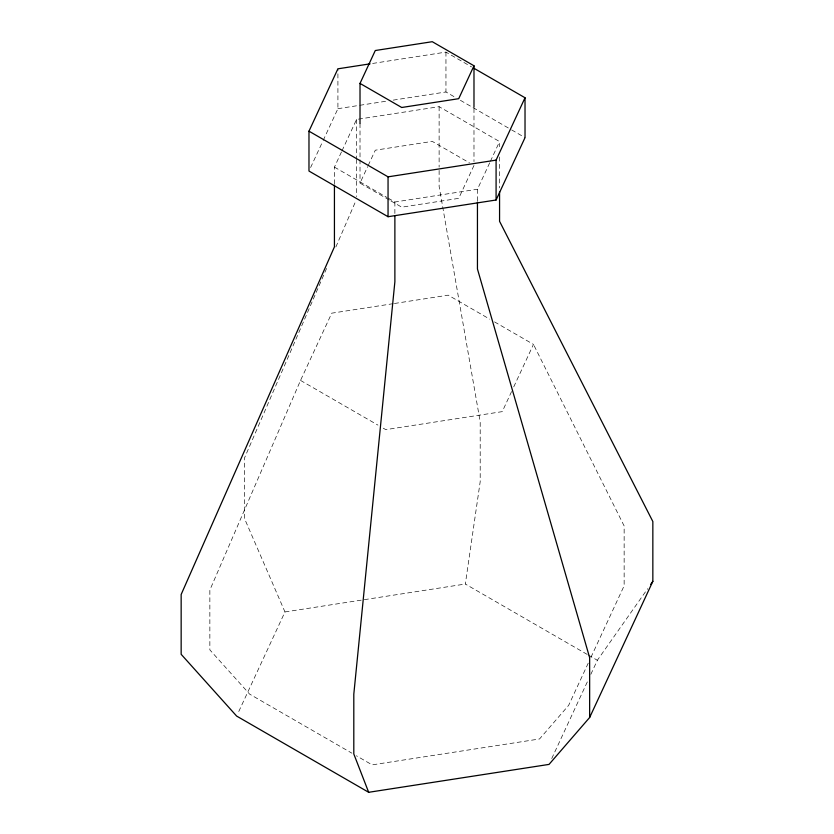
<?xml version="1.0" encoding="UTF-8"?>
<svg xmlns="http://www.w3.org/2000/svg" width="834" height="834" viewBox="0 0 834 834"><rect width="100%" height="100%" fill="white"/><g stroke="black" fill="none" stroke-linecap="round" stroke-linejoin="round"><path stroke-width="0.63" stroke-dasharray="4.17 3.13" d="M587.199 654.409L465.33 584.04L480.196 481.656L480.196 421.848L439.122 186.42L439.122 168.416M326.563 268.454L244.352 458.335L244.352 518.143L284.967 611.947L237.732 713.737M335.873 246.958L356.045 200.389M393.168 303.68L331.744 313.177L300.532 380.419L209.855 590.055L209.855 649.863L249.616 694.128L351.917 753.185M310.613 167.519L322.622 141.634M323.175 140.456L337.916 108.681L337.916 68.815M334.434 183.834L334.434 167.113L341.45 151.996M341.992 150.839L356.556 119.45L439.122 106.679L499.566 141.572L499.566 146.711M389.332 200.014L360.017 183.094L367.648 166.644M368.201 165.466L375.29 150.193L432.273 141.384L469.469 162.859M473.983 165.466L458.71 198.356L401.727 207.176L390.458 200.671M477.444 200.817L477.444 189.235L489.85 162.494M490.392 161.337L499.566 141.572M511.565 391.573L502.256 411.631L385.788 429.646L382.431 427.706M513.754 386.861L533.468 344.39L494.208 321.716M588.231 663.155L568.642 705.366L539.535 738.976L372.152 764.872L356.41 755.781M590.952 657.296L624.145 585.77L624.145 525.962L533.468 344.39M551.743 758.544L588.126 680.158M590.847 674.31L597.363 660.267L647.664 588.7M372.642 63.447L445.95 52.104L471.564 66.897M337.916 108.681L358.495 105.501M359.777 105.303L386.788 101.123M393.221 100.132L445.95 91.969L455.969 97.766M388.164 198.138L394.878 202.005L477.444 189.235M394.451 303.482L448.212 295.163L489.714 319.13M284.967 611.947L465.33 584.04M460.42 100.33L510.544 129.27M511.659 129.916L525.024 137.631M334.434 167.113L387.039 197.491M300.532 380.419L377.938 425.111M588.335 655.055L597.363 660.267M499.566 157L499.566 187.869M473.983 108.503L473.983 161.577M445.95 52.104L445.95 91.969M439.122 106.679L439.122 167.123M394.878 202.005L394.878 213.587M360.017 123.547L360.017 158.502M360.017 159.794L360.017 183.094M356.556 119.45L356.556 158.033M356.556 159.315L356.556 196.615"/><path stroke-width="1.25" d="M473.795 68.18L525.024 97.755L525.024 137.631L496.084 200.004L388.05 216.715L308.976 171.053L308.976 131.178L337.916 68.815L370.067 63.843M360.017 123.547L360.017 83.41L375.29 50.52L432.273 41.7L473.983 65.782L473.983 107.211M473.983 65.782L458.71 98.683L401.727 107.492L360.017 83.41M496.084 200.004L496.084 160.128L525.024 97.755M334.434 185.117L334.434 246.864L181.155 594.496L181.155 654.304L236.637 716.072L368.67 792.3L549.033 764.403L589.648 717.501L652.845 581.329L652.845 521.521L499.566 221.312L499.566 191.737M650.624 584.488L652.845 581.329M308.976 131.178L388.05 176.839L496.084 160.128M368.67 792.3L353.804 753.978L353.804 694.169L394.878 281.756L394.878 216.162M589.648 717.501L589.648 657.692L477.444 268.986L477.444 202.099M388.05 176.839L388.05 216.715"/></g></svg>
